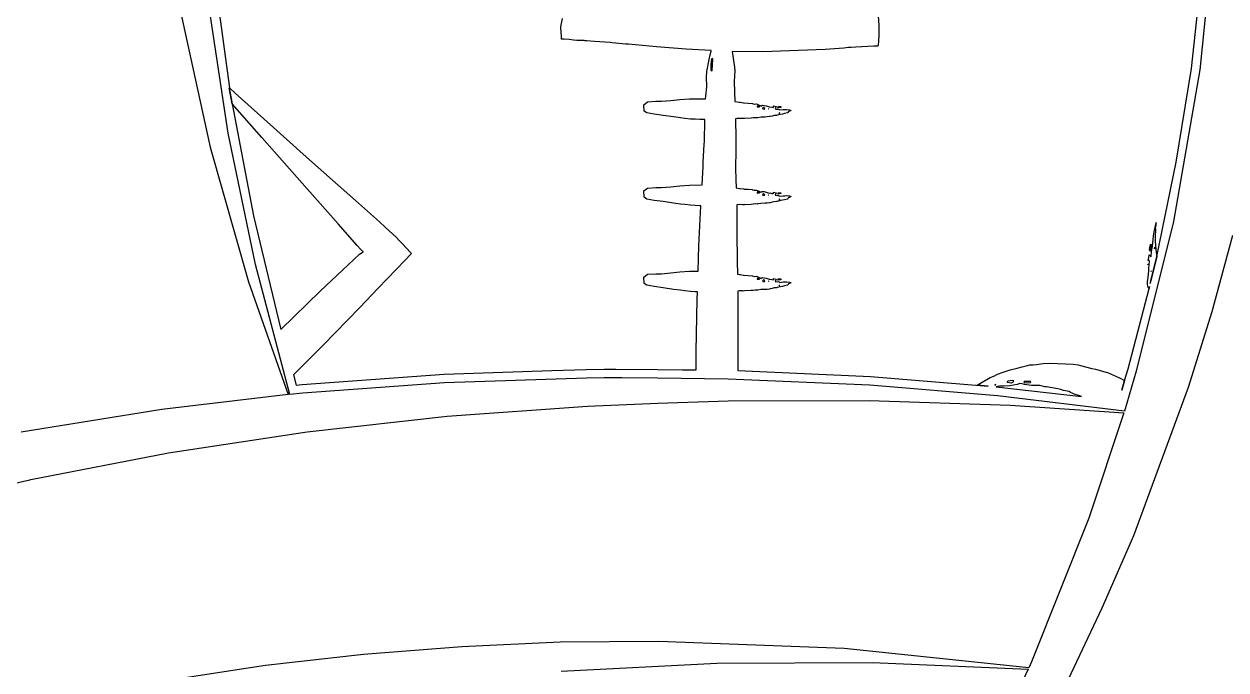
# Model space of a CAD drawing. Extents: x 0 to 274, y 0 to 254.
# Drawn here: x 106.3 to 160.6, y 103.3 to 132.5 of the extents above; entities that cross this region are included whole.
import ezdxf

# ---------------------------------------------------------------- set-up
doc = ezdxf.new("R2010")
doc.units = 0

msp = doc.modelspace()

# ---------------------------------------------------------------- linework, layer by layer
at = {"layer": 'Layer 1'}
for p, q in [((160.117887, 137.345712), (159.422078, 130.437221)), ((159.033126, 130.491102), (159.57979, 135.391692)), ((114.82219, 134.968539), (115.541802, 129.611419)), ((113.313183, 133.133148), (114.669033, 126.932068)), ((115.490493, 127.571761), (114.586676, 133.553629)), ((130.54836, 132.444422), (130.604101, 132.745781)), ((144.87836, 132.852486), (144.899719, 132.453751)), ((130.52879, 132.295764), (130.533752, 132.36875)), ((130.543122, 132.165075), (130.52879, 132.295764)), ((130.533752, 132.36875), (130.54836, 132.444422)), ((130.562553, 131.9439), (130.543122, 132.165075)), ((144.903441, 132.063043), (144.884628, 131.684205)), ((144.899719, 132.453751), (144.910469, 132.252264)), ((144.910469, 132.252264), (144.903441, 132.063043)), ((130.564068, 131.825085), (130.562553, 131.9439)), ((130.564966, 131.810926), (130.564068, 131.825085)), ((130.578608, 131.809797), (130.564966, 131.810926)), ((130.609131, 131.810746), (130.578608, 131.809797)), ((130.673209, 131.817446), (130.609131, 131.810746)), ((130.89845, 131.806721), (130.673209, 131.817446)), ((131.107636, 131.764433), (130.89845, 131.806721)), ((131.252134, 131.752187), (131.107636, 131.764433)), ((131.52664, 131.752772), (131.252134, 131.752187)), ((131.553716, 131.751428), (131.52664, 131.752772)), ((131.57549, 131.749896), (131.553716, 131.751428)), ((131.619037, 131.746261), (131.57549, 131.749896)), ((131.70606, 131.737269), (131.619037, 131.746261)), ((132.053876, 131.705127), (131.70606, 131.737269)), ((132.755917, 131.671071), (132.053876, 131.705127)), ((132.848452, 131.652882), (132.755917, 131.671071)), ((133.4541, 131.597778), (132.848452, 131.652882)), ((133.58198, 131.595865), (133.4541, 131.597778)), ((134.85666, 131.468261), (133.58198, 131.595865)), ((144.673371, 131.496118), (143.865773, 131.454795)), ((144.862369, 131.506075), (144.673371, 131.496118)), ((144.877327, 131.541285), (144.862369, 131.506075)), ((144.879737, 131.58893), (144.877327, 131.541285)), ((144.884628, 131.684205), (144.879737, 131.58893)), ((136.19907, 131.363218), (134.85666, 131.468261)), ((137.32527, 131.306209), (136.19907, 131.363218)), ((137.226997, 130.901323), (137.27447, 131.104703)), ((137.27447, 131.104703), (137.324988, 131.267545)), ((137.324988, 131.267545), (137.32527, 131.306209)), ((139.658143, 131.247789), (138.268463, 131.264617)), ((138.268463, 131.264617), (138.371954, 130.556686)), ((142.479053, 131.349005), (139.658143, 131.247789)), ((143.327511, 131.414635), (142.479053, 131.349005)), ((143.53966, 131.434529), (143.327511, 131.414635)), ((143.592509, 131.439507), (143.53966, 131.434529)), ((143.619103, 131.441988), (143.592509, 131.439507)), ((143.632334, 131.443332), (143.619103, 131.441988)), ((143.657897, 131.44446), (143.632334, 131.443332)), ((143.865773, 131.454795), (143.657897, 131.44446)), ((137.127297, 130.353155), (137.226997, 130.901323)), ((137.339, 130.92), (137.303101, 130.680461)), ((137.303101, 130.680461), (137.310476, 130.410298)), ((137.310476, 130.410298), (137.35409, 130.377967)), ((137.382465, 130.944116), (137.339, 130.92)), ((137.339, 130.92), (137.339, 130.92)), ((137.372901, 130.401306), (137.397705, 130.912162)), ((137.397705, 130.912162), (137.382465, 130.944116)), ((138.371954, 130.556686), (138.388628, 130.382589)), ((159.422078, 130.437221), (158.21967, 123.574923)), ((158.350011, 126.26142), (159.033126, 130.491102)), ((137.112689, 130.099838), (137.127297, 130.353155)), ((137.132394, 129.668185), (137.112689, 130.099838)), ((137.35409, 130.377967), (137.372901, 130.401306)), ((138.388628, 130.382589), (138.359689, 129.91018)), ((138.359689, 129.91018), (138.384355, 129.430896)), ((115.663138, 128.887808), (115.541455, 129.611812)), ((115.541455, 129.611812), (115.663, 128.888)), ((115.541802, 129.611419), (115.806176, 129.375515)), ((115.806176, 129.375515), (117.099676, 128.208955)), ((137.078376, 129.247056), (137.132394, 129.668185)), ((138.384355, 129.430896), (138.399996, 128.999054)), ((115.663, 128.888), (115.663138, 128.887808)), ((115.663, 128.888), (115.663, 128.888)), ((117.013601, 127.378708), (115.663401, 128.887188)), ((115.663401, 128.887188), (116.639945, 123.826178)), ((134.278829, 128.855414), (134.446187, 128.985326)), ((134.293223, 128.56363), (134.278829, 128.855414)), ((134.446187, 128.985326), (134.819911, 129.007339)), ((134.819911, 129.007339), (135.080498, 129.008468)), ((135.080498, 129.008468), (135.495768, 129.041005)), ((135.495768, 129.041005), (135.910558, 129.085396)), ((135.910558, 129.085396), (136.341951, 129.120019)), ((136.341951, 129.120019), (137.067214, 129.125946)), ((137.067214, 129.125946), (137.078376, 129.247056)), ((138.399996, 128.999054), (138.604153, 128.965752)), ((138.604153, 128.965752), (138.636676, 128.966339)), ((138.636676, 128.966339), (138.790603, 128.94491)), ((138.790603, 128.94491), (138.814237, 128.935919)), ((138.814237, 128.935919), (138.992624, 128.928064)), ((138.992624, 128.928064), (139.170113, 128.913146)), ((139.170113, 128.913146), (139.194161, 128.907411)), ((139.194161, 128.907411), (139.27202, 128.880417)), ((139.27202, 128.880417), (139.351889, 128.889408)), ((139.351889, 128.889408), (139.398879, 128.87985)), ((139.398879, 128.87985), (139.500372, 128.838527)), ((139.408673, 128.790216), (139.406881, 128.759606)), ((139.458558, 128.796348), (139.408673, 128.790216)), ((139.503, 128.782), (139.458558, 128.796348)), ((139.500372, 128.838527), (139.53806, 128.818046)), ((139.507352, 128.759795), (139.503, 128.782)), ((139.503, 128.782), (139.503, 128.782)), ((139.53806, 128.818046), (139.56817, 128.794136)), ((139.56817, 128.794136), (139.610201, 128.823797)), ((139.610201, 128.823797), (139.664704, 128.832013)), ((139.664704, 128.832013), (139.719548, 128.824935)), ((139.719548, 128.824935), (139.80354, 128.799871)), ((139.80354, 128.799871), (139.943618, 128.753569)), ((140.146948, 128.744767), (140.145706, 128.796236)), ((140.145706, 128.796236), (140.206271, 128.783801)), ((140.206271, 128.783801), (140.258361, 128.768107)), ((140.332576, 128.709527), (140.365994, 128.785473)), ((140.365994, 128.785473), (140.470312, 128.769609)), ((134.421727, 128.484607), (134.293223, 128.56363)), ((134.75397, 128.424906), (134.421727, 128.484607)), ((135.15939, 128.369232), (134.75397, 128.424906)), ((135.622132, 128.29978), (135.15939, 128.369232)), ((135.938943, 128.2573), (135.622132, 128.29978)), ((136.133936, 128.233393), (135.938943, 128.2573)), ((136.393973, 128.205453), (136.133936, 128.233393)), ((138.591081, 128.237566), (138.494203, 128.224183)), ((138.741562, 128.229918), (138.591081, 128.237566)), ((139.138781, 128.245802), (138.837955, 128.227816)), ((139.228147, 128.254601), (139.138781, 128.245802)), ((139.316891, 128.26685), (139.228147, 128.254601)), ((139.404329, 128.258047), (139.316891, 128.26685)), ((139.436576, 128.264352), (139.404329, 128.258047)), ((139.406881, 128.759606), (139.507352, 128.759795)), ((139.573138, 128.287124), (139.436576, 128.264352)), ((139.768269, 128.293051), (139.573138, 128.287124)), ((139.654732, 128.706664), (139.648667, 128.682957)), ((139.648667, 128.682957), (139.6552, 128.665001)), ((139.689113, 128.730779), (139.654732, 128.706664)), ((139.6552, 128.665001), (139.674163, 128.662665)), ((139.674163, 128.662665), (139.737, 128.655)), ((139.745407, 128.682376), (139.689113, 128.730779)), ((139.737, 128.655), (139.745407, 128.682376)), ((139.737, 128.655), (139.737, 128.655)), ((139.849366, 128.299373), (139.768269, 128.293051)), ((139.960561, 128.314102), (139.849366, 128.299373)), ((139.916586, 128.667857), (139.915, 128.66)), ((139.915, 128.66), (139.931883, 128.666892)), ((139.931883, 128.666892), (139.916586, 128.667857)), ((139.943618, 128.753569), (139.975174, 128.763131)), ((139.984812, 128.317548), (139.960561, 128.314102)), ((139.975174, 128.763131), (140.07026, 128.743819)), ((140.081481, 128.34069), (139.984812, 128.317548)), ((140.07026, 128.743819), (140.126002, 128.730797)), ((140.177668, 128.365184), (140.081481, 128.34069)), ((140.126002, 128.730797), (140.146948, 128.744767)), ((140.274338, 128.367854), (140.177668, 128.365184)), ((140.258361, 128.768107), (140.220602, 128.663067)), ((140.220602, 128.663067), (140.243744, 128.656178)), ((140.243744, 128.656178), (140.323808, 128.647186)), ((140.314439, 128.377241), (140.274338, 128.367854)), ((140.458581, 128.414344), (140.314439, 128.377241)), ((140.323808, 128.647186), (140.370595, 128.651594)), ((140.429866, 128.730956), (140.332576, 128.709527)), ((140.370595, 128.651594), (140.398224, 128.635335)), ((140.414594, 128.479853), (140.388, 128.468)), ((140.388, 128.468), (140.423966, 128.467416)), ((140.388, 128.468), (140.388, 128.468)), ((140.398224, 128.635335), (140.433914, 128.617555)), ((140.423966, 128.467416), (140.414594, 128.479853)), ((140.470173, 128.73421), (140.429866, 128.730956)), ((140.433914, 128.617555), (140.57544, 128.633814)), ((140.547534, 128.431382), (140.458581, 128.414344)), ((140.479343, 128.749695), (140.47, 128.734)), ((140.47, 128.734), (140.470173, 128.73421)), ((140.470312, 128.769609), (140.479343, 128.749695)), ((140.644133, 128.453189), (140.547534, 128.431382)), ((140.57544, 128.633814), (140.647029, 128.63535)), ((140.78118, 128.482473), (140.644133, 128.453189)), ((140.647029, 128.63535), (140.735979, 128.640119)), ((140.735979, 128.640119), (140.863792, 128.626925)), ((140.794202, 128.495289), (140.78118, 128.482473)), ((140.813633, 128.551152), (140.794202, 128.495289)), ((140.877161, 128.560143), (140.813633, 128.551152)), ((140.863792, 128.626925), (140.896798, 128.597453)), ((140.896798, 128.597453), (140.877161, 128.560143)), ((140.898879, 128.597027), (140.918931, 128.609654)), ((140.917139, 128.581336), (140.898879, 128.597027)), ((140.930849, 128.595873), (140.917, 128.581)), ((140.917, 128.581), (140.917139, 128.581336)), ((140.918931, 128.609654), (140.930849, 128.595873)), ((117.099676, 128.208955), (119.171825, 126.362215)), ((136.605846, 128.193205), (136.393973, 128.205453)), ((136.809328, 128.179822), (136.605846, 128.193205)), ((137.037806, 128.18077), (136.809328, 128.179822)), ((137.021132, 127.195592), (137.037047, 128.159341)), ((137.037047, 128.159341), (137.037806, 128.18077)), ((138.494203, 128.224183), (138.418136, 128.213261)), ((138.418136, 128.213261), (138.437705, 127.323565)), ((138.772705, 128.223974), (138.741562, 128.229918)), ((138.837955, 128.227816), (138.772705, 128.223974)), ((116.73155, 121.633969), (115.490493, 127.571761)), ((119.059021, 125.057078), (117.013601, 127.378708)), ((137.003561, 127.068366), (137.021132, 127.195592)), ((138.437705, 127.323565), (138.445421, 126.971719)), ((114.669033, 126.932068), (116.408803, 120.840818)), ((136.960497, 126.236841), (137.003561, 127.068366)), ((138.433638, 126.802583), (138.418274, 125.989987)), ((138.445421, 126.971719), (138.433638, 126.802583)), ((119.171825, 126.362215), (121.248595, 124.524275)), ((136.911508, 125.228324), (136.961877, 126.061003)), ((136.961877, 126.061003), (136.960497, 126.236841)), ((157.466646, 121.998242), (158.350011, 126.26142)), ((138.418274, 125.989987), (138.445147, 125.466886)), ((120.459871, 123.468268), (119.059021, 125.057078)), ((134.278842, 124.958737), (134.4462, 125.088652)), ((134.4462, 125.088652), (134.819924, 125.110666)), ((134.819924, 125.110666), (135.080511, 125.111794)), ((135.080511, 125.111794), (135.495781, 125.144332)), ((135.495781, 125.144332), (135.910571, 125.188723)), ((135.910571, 125.188723), (136.341964, 125.223346)), ((136.341964, 125.223346), (136.911508, 125.228324)), ((138.445147, 125.466886), (138.457754, 125.093024)), ((138.457754, 125.093024), (138.604171, 125.069098)), ((138.604171, 125.069098), (138.636694, 125.069685)), ((138.636694, 125.069685), (138.790621, 125.048255)), ((138.790621, 125.048255), (138.814255, 125.039453)), ((138.814255, 125.039453), (138.992642, 125.03141)), ((138.992642, 125.03141), (139.170131, 125.016491)), ((139.170131, 125.016491), (139.194179, 125.010757)), ((139.194179, 125.010757), (139.272038, 124.983762)), ((139.272038, 124.983762), (139.351907, 124.992754)), ((139.351907, 124.992754), (139.398897, 124.983195)), ((139.398897, 124.983195), (139.50039, 124.941683)), ((121.248595, 124.524275), (122.323945, 123.564178)), ((134.293236, 124.667145), (134.278842, 124.958737)), ((134.42174, 124.587942), (134.293236, 124.667145)), ((134.753983, 124.528238), (134.42174, 124.587942)), ((135.159403, 124.472564), (134.753983, 124.528238)), ((135.622145, 124.403112), (135.159403, 124.472564)), ((139.408673, 124.893405), (139.406881, 124.862606)), ((139.406881, 124.862606), (139.507352, 124.862984)), ((139.458558, 124.899537), (139.408673, 124.893405)), ((139.503, 124.885), (139.458558, 124.899537)), ((139.50039, 124.941683), (139.538078, 124.921391)), ((139.507352, 124.862984), (139.503, 124.885)), ((139.503, 124.885), (139.503, 124.885)), ((139.538078, 124.921391), (139.568188, 124.897481)), ((139.568188, 124.897481), (139.610219, 124.927143)), ((139.610219, 124.927143), (139.664722, 124.935361)), ((139.654732, 124.809661), (139.648667, 124.786129)), ((139.648667, 124.786129), (139.655203, 124.768179)), ((139.689113, 124.833966), (139.654732, 124.809661)), ((139.655203, 124.768179), (139.674163, 124.765854)), ((139.664722, 124.935361), (139.719566, 124.92828)), ((139.674163, 124.765854), (139.737, 124.758)), ((139.745407, 124.785562), (139.689113, 124.833966)), ((139.719566, 124.92828), (139.803558, 124.903216)), ((139.737, 124.758), (139.745407, 124.785562)), ((139.737, 124.758), (139.737, 124.758)), ((139.803558, 124.903216), (139.943636, 124.856915)), ((139.916586, 124.770857), (139.915, 124.763)), ((139.915, 124.763), (139.931883, 124.769892)), ((139.931883, 124.769892), (139.916586, 124.770857)), ((139.943636, 124.856915), (139.975192, 124.866493)), ((139.975192, 124.866493), (140.070278, 124.847167)), ((140.081499, 124.444035), (139.98483, 124.420893)), ((140.070278, 124.847167), (140.12602, 124.833953)), ((140.177686, 124.468529), (140.081499, 124.444035)), ((140.12602, 124.833953), (140.146966, 124.848112)), ((140.146966, 124.848112), (140.145724, 124.899584)), ((140.145724, 124.899584), (140.206289, 124.886957)), ((140.274356, 124.471199), (140.177686, 124.468529)), ((140.206289, 124.886957), (140.258379, 124.871455)), ((140.258379, 124.871455), (140.22062, 124.766412)), ((140.22062, 124.766412), (140.243762, 124.759523)), ((140.243762, 124.759523), (140.323826, 124.750531)), ((140.314457, 124.480589), (140.274356, 124.471199)), ((140.458599, 124.517692), (140.314457, 124.480589)), ((140.323826, 124.750531), (140.370613, 124.754939)), ((140.332576, 124.812847), (140.365994, 124.88881)), ((140.429866, 124.834276), (140.332576, 124.812847)), ((140.365994, 124.88881), (140.470312, 124.872929)), ((140.370613, 124.754939), (140.398242, 124.738681)), ((140.414594, 124.58385), (140.388, 124.572)), ((140.388, 124.572), (140.423966, 124.571413)), ((140.388, 124.572), (140.388, 124.572)), ((140.398242, 124.738681), (140.433932, 124.720901)), ((140.423966, 124.571413), (140.414594, 124.58385)), ((140.470173, 124.83753), (140.429866, 124.834276)), ((140.433932, 124.720901), (140.575458, 124.737159)), ((140.547552, 124.534727), (140.458599, 124.517692)), ((140.479343, 124.853224), (140.47, 124.837)), ((140.47, 124.837), (140.470173, 124.83753)), ((140.470312, 124.872929), (140.479343, 124.853224)), ((140.644151, 124.556534), (140.547552, 124.534727)), ((140.575458, 124.737159), (140.647047, 124.738695)), ((140.781198, 124.585818), (140.644151, 124.556534)), ((140.647047, 124.738695), (140.735997, 124.743464)), ((140.735997, 124.743464), (140.86381, 124.73027)), ((140.79422, 124.598634), (140.781198, 124.585818)), ((140.813651, 124.654497), (140.79422, 124.598634)), ((140.877179, 124.663488), (140.813651, 124.654497)), ((140.86381, 124.73027), (140.896816, 124.700798)), ((140.896816, 124.700798), (140.877179, 124.663488)), ((140.898879, 124.700347), (140.918931, 124.712974)), ((140.917139, 124.684656), (140.898879, 124.700347)), ((140.930849, 124.699193), (140.917, 124.684)), ((140.917, 124.684), (140.917139, 124.684656)), ((140.918931, 124.712974), (140.930849, 124.699193)), ((135.938956, 124.360635), (135.622145, 124.403112)), ((136.133949, 124.336725), (135.938956, 124.360635)), ((136.393986, 124.308785), (136.133949, 124.336725)), ((136.605859, 124.296537), (136.393986, 124.308785)), ((136.809341, 124.283154), (136.605859, 124.296537)), ((136.769164, 122.467213), (136.854677, 124.283343)), ((136.854677, 124.283343), (136.809341, 124.283154)), ((138.494221, 124.327531), (138.479684, 124.326755)), ((138.479684, 124.326755), (138.486573, 123.978922)), ((138.486573, 123.978922), (138.482232, 123.055551)), ((138.591099, 124.340914), (138.494221, 124.327531)), ((138.74158, 124.333266), (138.591099, 124.340914)), ((138.772723, 124.327322), (138.74158, 124.333266)), ((138.837973, 124.331166), (138.772723, 124.327322)), ((139.138799, 124.349149), (138.837973, 124.331166)), ((139.228165, 124.35776), (139.138799, 124.349149)), ((139.316909, 124.370198), (139.228165, 124.35776)), ((139.404347, 124.361395), (139.316909, 124.370198)), ((139.436594, 124.3677), (139.404347, 124.361395)), ((139.573156, 124.390472), (139.436594, 124.3677)), ((139.768287, 124.396399), (139.573156, 124.390472)), ((139.849384, 124.402721), (139.768287, 124.396399)), ((139.960579, 124.417447), (139.849384, 124.402721)), ((139.98483, 124.420893), (139.960579, 124.417447)), ((116.639945, 123.826178), (117.874391, 118.696688)), ((121.325003, 122.492652), (120.459871, 123.468268)), ((122.323945, 123.564178), (122.591627, 123.32309)), ((158.21967, 123.574923), (156.543908, 116.812621)), ((157.349592, 123.104325), (157.410363, 123.378882)), ((157.422007, 123.406443), (157.401405, 123.267725)), ((157.410363, 123.378882), (157.426624, 123.449677)), ((157.426624, 123.449677), (157.422007, 123.406443)), ((157.427924, 123.46224), (157.435, 123.5)), ((157.434539, 123.496293), (157.427924, 123.46224)), ((157.434539, 123.500306), (157.439568, 123.526146)), ((157.439568, 123.526146), (157.434539, 123.496293)), ((157.435, 123.5), (157.434539, 123.500306)), ((122.591627, 123.32309), (123.092269, 122.846857)), ((123.092269, 122.846857), (123.22263, 122.720388)), ((138.482232, 123.055551), (138.49312, 121.781071)), ((157.298673, 122.754767), (157.321135, 122.910692)), ((157.321135, 122.910692), (157.349592, 123.104325)), ((157.405195, 123.194068), (157.392724, 122.89233)), ((157.392724, 122.89233), (157.394378, 122.680147)), ((157.401405, 123.267725), (157.406022, 123.223335)), ((157.406022, 123.223335), (157.405195, 123.194068)), ((159.974117, 119.501246), (160.90281, 122.96299)), ((121.469628, 122.330405), (121.325003, 122.492652)), ((121.541976, 122.249481), (121.469628, 122.330405)), ((123.22263, 122.720388), (123.341694, 122.592386)), ((123.341694, 122.592386), (123.580231, 122.335623)), ((123.580231, 122.335623), (123.699569, 122.207051)), ((136.732509, 121.330143), (136.769164, 122.467213)), ((157.143568, 122.307736), (157.189593, 122.536765)), ((157.144, 122.307), (157.143568, 122.307736)), ((157.189531, 122.230049), (157.144, 122.307)), ((157.201243, 122.445695), (157.189531, 122.230049)), ((157.189593, 122.536765), (157.204551, 122.555696)), ((157.211096, 122.534267), (157.201243, 122.445695)), ((157.204551, 122.555696), (157.211096, 122.534267)), ((157.234663, 122.205069), (157.240934, 122.308009)), ((157.240934, 122.308009), (157.257675, 122.367693)), ((157.257675, 122.367693), (157.275658, 122.444605)), ((157.275658, 122.444605), (157.298673, 122.754767)), ((157.372, 122.414), (157.363816, 122.394484)), ((157.363816, 122.394484), (157.37167, 122.335934)), ((157.37167, 122.335934), (157.376149, 122.400617)), ((157.376149, 122.400617), (157.372, 122.414)), ((157.372, 122.414), (157.372, 122.414)), ((157.394378, 122.680147), (157.405607, 122.485171)), ((157.405607, 122.485171), (157.441712, 122.171772)), ((120.655, 121.368), (121.172522, 121.84997)), ((121.172522, 121.84997), (121.432008, 122.090471)), ((121.432008, 122.090471), (121.497119, 122.150364)), ((121.497119, 122.150364), (121.54363, 122.180026)), ((121.558717, 122.233975), (121.541976, 122.249481)), ((121.54363, 122.180026), (121.597441, 122.198579)), ((121.588898, 122.224795), (121.558717, 122.233975)), ((121.597441, 122.198579), (121.588898, 122.224795)), ((123.484672, 121.824186), (122.677969, 120.989783)), ((123.730239, 122.078657), (123.484672, 121.824186)), ((123.699569, 122.207051), (123.759169, 122.142577)), ((123.760967, 122.11061), (123.730239, 122.078657)), ((123.759169, 122.142577), (123.774127, 122.126491)), ((123.774127, 122.126491), (123.760967, 122.11061)), ((138.49312, 121.781071), (138.511998, 121.187378)), ((157.082872, 121.81455), (157.106161, 121.950217)), ((157.131516, 121.817048), (157.082872, 121.81455)), ((157.106161, 121.950217), (157.129035, 122.065784)), ((157.12621, 121.64638), (157.141713, 121.770352)), ((157.129035, 122.065784), (157.21351, 121.978521)), ((157.141713, 121.770352), (157.131516, 121.817048)), ((157.466401, 121.998717), (157.190794, 120.830537)), ((157.191, 120.831), (157.466607, 121.98876)), ((157.21351, 121.978521), (157.221088, 122.02942)), ((157.221088, 122.02942), (157.234663, 122.205069)), ((157.441712, 122.171772), (157.45818, 122.085282)), ((157.45818, 122.085282), (157.466646, 121.998242)), ((157.466607, 121.98876), (157.466401, 121.998717)), ((118.281917, 115.754566), (116.73155, 121.633969)), ((119.658811, 120.443558), (120.655, 121.368)), ((120.655, 121.368), (120.655, 121.368)), ((134.278851, 121.06208), (134.446209, 121.191995)), ((134.446209, 121.191995), (134.819933, 121.21382)), ((134.819933, 121.21382), (135.08052, 121.215146)), ((135.08052, 121.215146), (135.49579, 121.247683)), ((135.49579, 121.247683), (135.91058, 121.292074)), ((135.91058, 121.292074), (136.341973, 121.326697)), ((136.341973, 121.326697), (136.732509, 121.330143)), ((138.511998, 121.187378), (138.604189, 121.172443)), ((138.604189, 121.172443), (138.636712, 121.17303)), ((138.636712, 121.17303), (138.790639, 121.151601)), ((157.063917, 121.635579), (157.074, 121.64)), ((157.066327, 121.621041), (157.063917, 121.635579)), ((157.074113, 121.640179), (157.066327, 121.621041)), ((157.072537, 121.044451), (157.115254, 121.36302)), ((157.074, 121.64), (157.074113, 121.640179)), ((157.105128, 121.43304), (157.12621, 121.64638)), ((157.115254, 121.36302), (157.105128, 121.43304)), ((157.213, 121.345), (157.221819, 121.308068)), ((157.222646, 121.342708), (157.213, 121.345)), ((157.221819, 121.308068), (157.222646, 121.342708)), ((116.408803, 120.840818), (118.205433, 115.746778)), ((122.677969, 120.989783), (122.267452, 120.554314)), ((134.293244, 120.770505), (134.278851, 121.06208)), ((134.421748, 120.691286), (134.293244, 120.770505)), ((134.753991, 120.631393), (134.421748, 120.691286)), ((135.159411, 120.575719), (134.753991, 120.631393)), ((138.790639, 121.151601), (138.814272, 121.142609)), ((138.814272, 121.142609), (138.992659, 121.134755)), ((138.992659, 121.134755), (139.170148, 121.119837)), ((139.170148, 121.119837), (139.194196, 121.114102)), ((139.194196, 121.114102), (139.272056, 121.08711)), ((139.272056, 121.08711), (139.351924, 121.096119)), ((139.351924, 121.096119), (139.398914, 121.08654)), ((139.398914, 121.08654), (139.500407, 121.045028)), ((139.408673, 120.996405), (139.406881, 120.965606)), ((139.406881, 120.965606), (139.507352, 120.965984)), ((139.458558, 121.002537), (139.408673, 120.996405)), ((139.503, 120.988), (139.458558, 121.002537)), ((139.500407, 121.045028), (139.538095, 121.024736)), ((139.507352, 120.965984), (139.503, 120.988)), ((139.503, 120.988), (139.503, 120.988)), ((139.538095, 121.024736), (139.568206, 121.000827)), ((139.568206, 121.000827), (139.610237, 121.030488)), ((139.610237, 121.030488), (139.66474, 121.038706)), ((139.654732, 120.91285), (139.648667, 120.889143)), ((139.648667, 120.889143), (139.655203, 120.871194)), ((139.689113, 120.936966), (139.654732, 120.91285)), ((139.655203, 120.871194), (139.674163, 120.868868)), ((139.66474, 121.038706), (139.719584, 121.031625)), ((139.674163, 120.868868), (139.737, 120.861)), ((139.745407, 120.888562), (139.689113, 120.936966)), ((139.719584, 121.031625), (139.803576, 121.006564)), ((139.737, 120.861), (139.745407, 120.888562)), ((139.737, 120.861), (139.737, 120.861)), ((139.803576, 121.006564), (139.943654, 120.96026)), ((139.916586, 120.874854), (139.915, 120.867)), ((139.915, 120.867), (139.931883, 120.873889)), ((139.931883, 120.873889), (139.916586, 120.874854)), ((139.943654, 120.96026), (139.975209, 120.969632)), ((139.975209, 120.969632), (140.070295, 120.950512)), ((140.070295, 120.950512), (140.126037, 120.937298)), ((140.126037, 120.937298), (140.146984, 120.951268)), ((140.146984, 120.951268), (140.145742, 121.002915)), ((140.145742, 121.002915), (140.206307, 120.990288)), ((140.206307, 120.990288), (140.258396, 120.974786)), ((140.258396, 120.974786), (140.220638, 120.869743)), ((140.220638, 120.869743), (140.24378, 120.862854)), ((140.24378, 120.862854), (140.323844, 120.853862)), ((140.323844, 120.853862), (140.37063, 120.858271)), ((140.332576, 120.916167), (140.365994, 120.992133)), ((140.429866, 120.937596), (140.332576, 120.916167)), ((140.365994, 120.992133), (140.470312, 120.976249)), ((140.37063, 120.858271), (140.39826, 120.842012)), ((140.414594, 120.68685), (140.388, 120.675)), ((140.388, 120.675), (140.423966, 120.674413)), ((140.388, 120.675), (140.388, 120.675)), ((140.39826, 120.842012), (140.43395, 120.824232)), ((140.423966, 120.674413), (140.414594, 120.68685)), ((140.470173, 120.94085), (140.429866, 120.937596)), ((140.43395, 120.824232), (140.575476, 120.840301)), ((140.54757, 120.638058), (140.458616, 120.62104)), ((140.479343, 120.956544), (140.47, 120.94)), ((140.47, 120.94), (140.470173, 120.94085)), ((140.470312, 120.976249), (140.479343, 120.956544)), ((140.644169, 120.659866), (140.54757, 120.638058)), ((140.575476, 120.840301), (140.647064, 120.842026)), ((140.781216, 120.689149), (140.644169, 120.659866)), ((140.647064, 120.842026), (140.736015, 120.846795)), ((140.736015, 120.846795), (140.863828, 120.833601)), ((140.794238, 120.701965), (140.781216, 120.689149)), ((140.813669, 120.757828), (140.794238, 120.701965)), ((140.877197, 120.766819), (140.813669, 120.757828)), ((140.863828, 120.833601), (140.896834, 120.804129)), ((140.896834, 120.804129), (140.877197, 120.766819)), ((140.898879, 120.803667), (140.918931, 120.816294)), ((140.917139, 120.787976), (140.898879, 120.803667)), ((140.930849, 120.802513), (140.917, 120.788)), ((140.917, 120.788), (140.917139, 120.787976)), ((140.918931, 120.816294), (140.930849, 120.802513)), ((157.049799, 120.850632), (157.072537, 121.044451)), ((157.050693, 120.724919), (157.049799, 120.850632)), ((157.07488, 120.603239), (157.050693, 120.724919)), ((157.146, 120.642), (157.120642, 120.541746)), ((157.121678, 120.540024), (157.146, 120.642)), ((157.146, 120.642), (157.146, 120.642)), ((157.190575, 120.8305), (157.176656, 120.800356)), ((157.176656, 120.800356), (157.177, 120.773)), ((157.177, 120.773), (157.190575, 120.8305)), ((157.177, 120.773), (157.177, 120.773)), ((157.190794, 120.830537), (157.191, 120.831)), ((117.874391, 118.696688), (119.658811, 120.443558)), ((122.267452, 120.554314), (121.441733, 119.687582)), ((135.622153, 120.506456), (135.159411, 120.575719)), ((135.938964, 120.463979), (135.622153, 120.506456)), ((136.133957, 120.440069), (135.938964, 120.463979)), ((136.393994, 120.412129), (136.133957, 120.440069)), ((136.605867, 120.399883), (136.393994, 120.412129)), ((136.704602, 120.393392), (136.605867, 120.399883)), ((136.695921, 120.048799), (136.704602, 120.393392)), ((138.591117, 120.444254), (138.527038, 120.432008)), ((138.527038, 120.432008), (138.533247, 116.832278)), ((138.741598, 120.436606), (138.591117, 120.444254)), ((138.772741, 120.430679), (138.741598, 120.436606)), ((138.837991, 120.434503), (138.772741, 120.430679)), ((139.138817, 120.452486), (138.837991, 120.434503)), ((139.228182, 120.461097), (139.138817, 120.452486)), ((139.316927, 120.473534), (139.228182, 120.461097)), ((139.404365, 120.464732), (139.316927, 120.473534)), ((139.436612, 120.471037), (139.404365, 120.464732)), ((139.573174, 120.493614), (139.436612, 120.471037)), ((139.768305, 120.49973), (139.573174, 120.493614)), ((139.849401, 120.506052), (139.768305, 120.49973)), ((139.960596, 120.520778), (139.849401, 120.506052)), ((139.984848, 120.524224), (139.960596, 120.520778)), ((140.081517, 120.547366), (139.984848, 120.524224)), ((140.177704, 120.57186), (140.081517, 120.547366)), ((140.274373, 120.574341), (140.177704, 120.57186)), ((140.314474, 120.58392), (140.274373, 120.574341)), ((140.458616, 120.62104), (140.314474, 120.58392)), ((156.168337, 116.919124), (157.120904, 120.541054)), ((157.120904, 120.541054), (157.07488, 120.603239)), ((157.120642, 120.541746), (157.121678, 120.540024)), ((121.441733, 119.687582), (119.774243, 117.970182)), ((136.640939, 117.717419), (136.695921, 120.048799)), ((158.91024, 116.08211), (159.974117, 119.501246)), ((119.774243, 117.970182), (118.435063, 116.648072)), ((136.640733, 116.867773), (136.640939, 117.717419)), ((125.254073, 116.674479), (130.119993, 116.84513)), ((130.119993, 116.84513), (131.677243, 116.883405)), ((131.677243, 116.883405), (132.479535, 116.902543)), ((132.479535, 116.902543), (132.650412, 116.903672)), ((132.650412, 116.903672), (133.012559, 116.901002)), ((133.012559, 116.901002), (134.897169, 116.883586)), ((134.897169, 116.883586), (136.022819, 116.873251)), ((136.022819, 116.873251), (136.640733, 116.867773)), ((136.640216, 116.868068), (136.64, 116.868)), ((136.64, 116.868), (136.648, 116.868)), ((136.648, 116.868), (136.640216, 116.868068)), ((138.533247, 116.832278), (144.521917, 116.5627)), ((150.529614, 116.769904), (150.843117, 116.87169)), ((150.843117, 116.87169), (151.164063, 116.951669)), ((151.164063, 116.951669), (151.38951, 117.007549)), ((151.38951, 117.007549), (151.617574, 117.068199)), ((151.617574, 117.068199), (151.726165, 117.092693)), ((151.726165, 117.092693), (151.871684, 117.095362)), ((151.871684, 117.095362), (152.024787, 117.113346)), ((152.024787, 117.113346), (152.329056, 117.153345)), ((152.329056, 117.153345), (152.637942, 117.175341)), ((152.637942, 117.175341), (153.685392, 117.128092)), ((153.685392, 117.128092), (153.911872, 117.095918)), ((153.911872, 117.095918), (154.017423, 117.065893)), ((154.017423, 117.065893), (154.525919, 116.926024)), ((154.525919, 116.926024), (154.696663, 116.899995)), ((154.696663, 116.899995), (154.859547, 116.848912)), ((154.859547, 116.848912), (155.164714, 116.767212)), ((156.012963, 116.381965), (156.168337, 116.919124)), ((118.435063, 116.648072), (118.567143, 116.176818)), ((118.833863, 116.202638), (125.254073, 116.674479)), ((125.27442, 116.283594), (118.86965, 115.813305)), ((131.68705, 116.491194), (125.27442, 116.283594)), ((132.488377, 116.510901), (131.68705, 116.491194)), ((133.289707, 116.506868), (132.488377, 116.510901)), ((134.894367, 116.491194), (133.289707, 116.506868)), ((138.097747, 116.454073), (134.894367, 116.491194)), ((144.496597, 116.171851), (138.097747, 116.454073)), ((144.521917, 116.5627), (149.849827, 116.128947)), ((149.354217, 116.176592), (149.581801, 116.319134)), ((149.581801, 116.319134), (149.862575, 116.479656)), ((149.862575, 116.479656), (149.935197, 116.515622)), ((149.935197, 116.515622), (150.107796, 116.584129)), ((150.107796, 116.584129), (150.274886, 116.671375)), ((150.274886, 116.671375), (150.529614, 116.769904)), ((150.729257, 116.352061), (150.701145, 116.325464)), ((150.701145, 116.325464), (150.711068, 116.312459)), ((150.711068, 116.312459), (150.896, 116.287)), ((150.756404, 116.358571), (150.729257, 116.352061)), ((150.92425, 116.384203), (150.756404, 116.358571)), ((150.896, 116.287), (150.995012, 116.33771)), ((150.896, 116.287), (150.896, 116.287)), ((151.00776, 116.371765), (150.92425, 116.384203)), ((150.995012, 116.33771), (151.00776, 116.371765)), ((151.474675, 116.338121), (151.458069, 116.324546)), ((151.458069, 116.324546), (151.475225, 116.294317)), ((151.765928, 116.346923), (151.474675, 116.338121)), ((151.475225, 116.294317), (151.61241, 116.285325)), ((151.61241, 116.285325), (151.764, 116.301)), ((151.764, 116.301), (151.780121, 116.333918)), ((151.764, 116.301), (151.764, 116.301)), ((151.780121, 116.333918), (151.765928, 116.346923)), ((155.164714, 116.767212), (155.247946, 116.74482)), ((155.247946, 116.74482), (155.510808, 116.62524)), ((155.510808, 116.62524), (155.776424, 116.510054)), ((155.776424, 116.510054), (156.012963, 116.381965)), ((156.012, 116.382), (155.885152, 115.9514)), ((155.885152, 115.9514), (156.012, 116.382)), ((156.543908, 116.812621), (156.009097, 115.002241)), ((156.012, 116.382), (156.012, 116.382)), ((156.012, 116.382), (156.012, 116.382)), ((118.205433, 115.746778), (112.484443, 115.082667)), ((118.86965, 115.813305), (118.281917, 115.754566)), ((118.567143, 116.176818), (118.833863, 116.202638)), ((150.266069, 115.695818), (144.496597, 116.171851)), ((149.849827, 116.128947), (149.354217, 116.176592)), ((150.191722, 116.198937), (150.14356, 116.17523)), ((150.14356, 116.17523), (150.19, 116.189)), ((150.19, 116.189), (150.191722, 116.198937)), ((150.19, 116.189), (150.19, 116.189)), ((150.355336, 116.126962), (150.209608, 116.095218)), ((150.209608, 116.095218), (154.065568, 115.659171)), ((150.572929, 116.130219), (150.355336, 116.126962)), ((150.831791, 116.149356), (150.572929, 116.130219)), ((150.998121, 116.168683), (150.831791, 116.149356)), ((151.160317, 116.200447), (150.998121, 116.168683)), ((151.280826, 116.25802), (151.160317, 116.200447)), ((151.376875, 116.233148), (151.280826, 116.25802)), ((151.494279, 116.21363), (151.376875, 116.233148)), ((151.804337, 116.167517), (151.494279, 116.21363)), ((151.944965, 116.155272), (151.804337, 116.167517)), ((152.182746, 116.164848), (151.944965, 116.155272)), ((152.413155, 116.107839), (152.182746, 116.164848)), ((152.48371, 116.093869), (152.413155, 116.107839)), ((152.99868, 116.002993), (152.48371, 116.093869)), ((153.126287, 115.974864), (152.99868, 116.002993)), ((153.251207, 115.9343), (153.126287, 115.974864)), ((153.506282, 115.883416), (153.251207, 115.9343)), ((153.569119, 115.850876), (153.506282, 115.883416)), ((153.775, 115.76), (153.569119, 115.850876)), ((153.985572, 115.686905), (153.775, 115.76)), ((153.775, 115.76), (153.775, 115.76)), ((156.42591, 109.37956), (158.91024, 116.08211)), ((125.38358, 114.773451), (131.72958, 115.220208)), ((131.72958, 115.220208), (134.9094, 115.361215)), ((134.9094, 115.361215), (138.09514, 115.468945)), ((138.09514, 115.468945), (144.46856, 115.480606)), ((144.46856, 115.480606), (150.84584, 115.27302)), ((156.009097, 115.002241), (150.266069, 115.695818)), ((150.84584, 115.27302), (155.98495, 114.930148)), ((154.065568, 115.659171), (153.985572, 115.686905)), ((112.484443, 115.082667), (106.132593, 114.051967)), ((119.065, 114.068), (125.38358, 114.773451)), ((155.98495, 114.930148), (154.39406, 110.165208)), ((112.787595, 113.114053), (119.065, 114.068)), ((119.065, 114.068), (119.065, 114.068)), ((106.561135, 111.910953), (112.787595, 113.114053)), ((102.112903, 110.871618), (106.525857, 111.903116)), ((106.525857, 111.903116), (106.561135, 111.910953)), ((154.39406, 110.165208), (151.83525, 103.748688)), ((154.997372, 106.10734), (156.42591, 109.37956)), ((153.47918, 102.88075), (154.997372, 106.10734)), ((126.051747, 104.35216), (121.610849, 104.004938)), ((130.499157, 104.555231), (126.051747, 104.35216)), ((134.946627, 104.595153), (130.499157, 104.555231)), ((143.333945, 104.270939), (134.946627, 104.595153)), ((121.610849, 104.004938), (117.180287, 103.501876)), ((151.682427, 103.401993), (143.333945, 104.270939)), ((117.180287, 103.501876), (112.7588, 102.823614)), ((130.545797, 103.241931), (137.575347, 103.610299)), ((137.575347, 103.610299), (144.614476, 103.640771)), ((144.614476, 103.640771), (151.651, 103.333)), ((151.6512, 103.3333), (148.74368, 97.19516)), ((151.651, 103.333), (151.6512, 103.3333)), ((151.798042, 103.662597), (151.682427, 103.401993)), ((151.83525, 103.748688), (151.798042, 103.662597))]:
    msp.add_line(p, q, dxfattribs=at)

doc.saveas('drawing.dxf')
